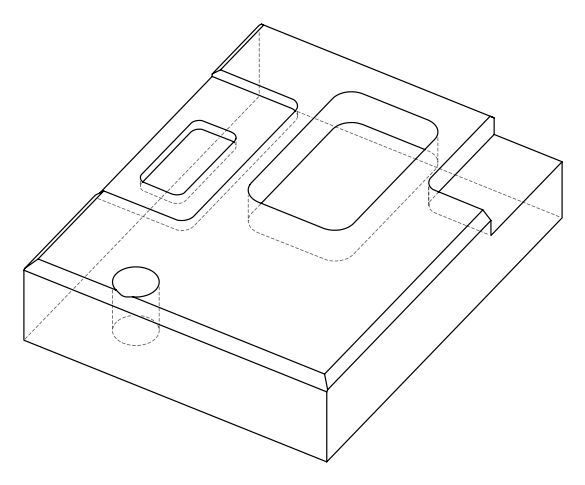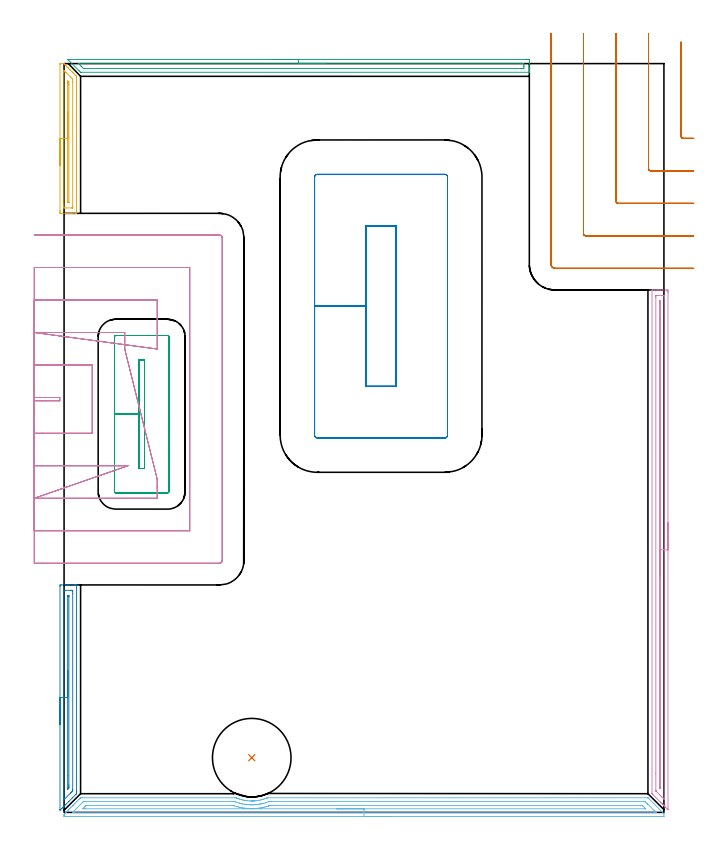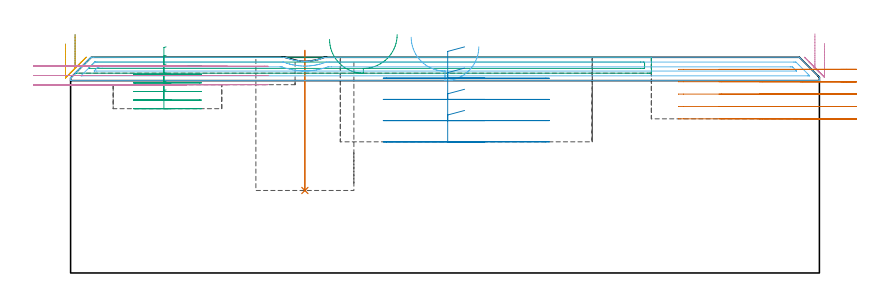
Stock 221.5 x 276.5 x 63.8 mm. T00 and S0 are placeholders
(PLAN: 10 operations, 5 tool changes, 38 min)
(1 INDEXABLE_INSERT_DRILL_BLIND_HOLE_FROM_SOLID | STEP1POCKET | UGT0302_008 | 0.17 min | 26010 mm3)
(2 AREA_MILL | FG_CHAMFER_SURFACE | UGT0205_001 | 2.08 min | 1638 mm3)
(3 AREA_MILL_1 | FG_CHAMFER_SURFACE_1 | UGT0205_001 | 2.87 min | 1935 mm3)
(4 AREA_MILL_2 | FG_CHAMFER_SURFACE_2 | UGT0205_001 | 4.69 min | 3424 mm3)
(5 AREA_MILL_3 | FG_CHAMFER_SURFACE_3 | UGT0205_001 | 1.44 min | 1053 mm3)
(6 AREA_MILL_4 | FG_CHAMFER_SURFACE_4 | UGT0205_001 | 5.38 min | 5094 mm3)
(7 MILL_CORNER_NOTCH_RECTANGULAR | CORNER_NOTCH_RECTANGULAR | UGT0201_008 | Follow Part, ap 4, ae 75% | 5.09 min | 75170 mm3)
(8 MILL_RECTANGULAR_POCKET | POCKET_RECTANGULAR_STRAIGHT | UGT0201_109 | Follow Part, ap 6.35, ae 75% | 4.2 min | 224517 mm3)
(9 MILL_RECTANGULAR_POCKET_1 | POCKET_RECTANGULAR_STRAIGHT_1 | NXT0201_011 | Follow Part, ap 3, ae 75% | 3.53 min | 33665 mm3)
(10 MILL_SLOT | SLOT_PARTIAL_RECTANGULAR | UGT0201_008 | Follow Part, ap 4, ae 75% | 8.53 min | 55433 mm3)
(TOOL UGT0302_008 | Indexable Insert Drill 29mm | D29 PA180 FL50 Z2)
(TOOL UGT0205_001 | Chamfer Mill 20 x 3 x 45 deg. | D20 FL50 Z2)
(TOOL UGT0201_008 | End Mill 16 mm | D16 FL32 Z4)
(TOOL UGT0201_109 | End Mill 25.4 mm | D25.4 FL25 Z2)
(TOOL NXT0201_011 | ENDMILL 12mm [2P460-1200-NA 1630] | D12 FL38 Z6)
(OP 1 INDEXABLE_INSERT_DRILL_BLIND_HOLE_FROM_SOLID)
G17 G21 G94 G90
T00 M6
G54
G17 G0 G90 X69.3 Y20.2 S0 M3
G43 Z73.8 H0
G94 G81 G98 Z24.4 F250. R65.8
G80
M5
M2
(OP 2 AREA_MILL)
G17 G21 G94 G90
T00 M6
G54
G17 G0 G90 X-1.5 Y32.4 S1061 M3
G43 Z73.8 H0
Z67.7
G94 G1 Y32.438 Z66.828 F250.
Y32.552 Z65.963
Y32.741 Z65.112
Y33.003 Z64.28
Y33.337 Z63.474
Y33.74 Z62.7
Y34.209 Z61.964
Y34.74 Z61.272
Y35.329 Z60.629
Y35.972 Z60.04
Y36.664 Z59.508
Y37.4 Z59.04
Y38.174 Z58.637
Y38.98 Z58.303
Y39.812 Z58.041
Y40.664 Z57.852
Y41.528 Z57.738
Y42.4 Z57.7
X-1.499 Y83.408 Z57.701
X-1.496 Y83.823 Z57.702
X-1.491 Y83.99 Z57.705
X-1.086 Y84. Z58.11
X0.671 Z59.866
X1.262 Z60.459
X1.55 Z60.747
X3.308 Z62.502
X3.884 Z63.083
X4.186 Z63.385
X4.33 Y83.999 Z63.529
X4.594 Y83.99 Z63.793
X4.6 Y83.854 Z63.8
Y7.632
X4.596 Y6.895 Z63.79
X4.441 Y6.741 Z63.64
X3.104 Y5.404 Z62.303
X1.767 Y4.066 Z60.966
X0.43 Y2.729 Z59.629
X-0.016 Y2.283 Z59.182
X-0.574 Y1.725 Z58.625
X-0.793 Y1.505 Z58.404
X-0.907 Y1.392 Z58.291
X-1.355 Y0.946 Z57.845
X-1.493 Y0.819 Z57.706
X-1.5 Y0.946 Z57.7
Y0.962
Y42.4
X-0.086 Z59.114
Y81.913
X-0.084 Y81.961 Z59.116
X-0.082 Y81.984 Z59.118
X-0.08 Y81.988 Z59.12
X-0.067 Y81.991 Z59.133
X0.303 Y81.999 Z59.503
X2.429 Z61.629
X2.942 Y81.996 Z62.142
X3.109 Y81.99 Z62.309
X3.179 Y81.966 Z62.379
X3.184 Y81.751 Z62.384
X3.185 Y81.625 Z62.385
X3.186 Y80.857 Z62.386
X3.185 Y8.524 Z62.385
X3.181 Y8.14 Z62.381
X3.179 Y7.953 Z62.379
X3.091 Y7.852 Z62.291
X2.88 Y7.632 Z62.08
X2.654 Y7.404 Z61.854
X2.429 Y7.178 Z61.629
X0.208 Y4.958 Z59.408
X0.068 Y4.818 Z59.268
X-0.002 Y4.75 Z59.198
X-0.07 Y4.687 Z59.13
X-0.078 Y4.681 Z59.122
X-0.08 Y4.72 Z59.12
X-0.084 Y4.833 Z59.116
X-0.085 Y4.958 Z59.115
X-0.086 Y5.446 Z59.114
Y42.4
X1.328 Z60.528
X1.329 Y79.842 Z60.529
X1.33 Y79.955 Z60.53
X1.332 Y79.981 Z60.532
X1.334 Y79.988 Z60.534
X1.344 Y79.992 Z60.544
X1.396 Y79.998 Z60.596
X1.55 Y79.999 Z60.75
X1.705 Y79.995 Z60.905
X1.749 Y79.991 Z60.949
X1.765 Y79.987 Z60.965
X1.767 Y79.976 Z60.967
X1.77 Y79.917 Z60.97
X1.771 Y79.842 Z60.971
X1.772 Y79.618 Z60.972
X1.771 Y10.082 Z60.971
X1.77 Y9.415 Z60.97
X1.768 Y9.194 Z60.968
X1.763 Y8.974 Z60.963
X1.55 Y8.755 Z60.75
X1.435 Y8.641 Z60.635
X1.339 Y8.55 Z60.539
X1.33 Y8.659 Z60.53
X1.329 Y8.68 Z60.529
X1.328 Y13.538 Z60.528
Y42.4
Y43.272 Z60.566
Y44.137 Z60.68
Y44.988 Z60.869
Y45.82 Z61.131
Y46.626 Z61.465
Y47.4 Z61.868
Y48.136 Z62.337
Y48.828 Z62.868
Y49.471 Z63.457
Y50.06 Z64.101
Y50.592 Z64.793
Y51.06 Z65.528
Y51.463 Z66.302
Y51.797 Z67.108
Y52.059 Z67.94
Y52.248 Z68.792
Y52.362 Z69.657
Y52.4 Z70.528
G0 Z73.8
M5
M2
(OP 3 AREA_MILL_1)
G17 G21 G94 G90
T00 M6
G54
G17 G0 G90 X76.6 Y278. S1061 M3
G43 Z73.8 H0
Z69.1
G94 G1 X76.638 Z68.229 F250.
X76.752 Z67.364
X76.941 Z66.512
X77.203 Z65.68
X77.537 Z64.874
X77.94 Z64.1
X78.408 Z63.364
X78.94 Z62.672
X79.529 Z62.029
X80.172 Z61.44
X80.864 Z60.909
X81.6 Z60.44
X82.374 Z60.037
X83.18 Z59.703
X84.012 Z59.441
X84.864 Z59.252
X85.728 Z59.138
X86.6 Z59.1
X170.648
X171.219 Y277.999 Z59.101
X171.782 Y277.993 Z59.103
X171.793 Y277.99 Z59.105
X171.8 Y277.43 Z59.665
Y276.811 Z60.286
Y276.54 Z60.557
Y274.76 Z62.335
Y274.217 Z62.882
Y273.87 Z63.229
Y273.647 Z63.451
X171.793 Y273.336 Z63.755
X171.79 Y273.303 Z63.788
X171.664 Y273.3 Z63.8
X6.435
X6.096 Y273.305 Z63.79
X5.579 Y273.82 Z63.279
X1.684 Y277.716 Z59.383
X1.527 Y277.875 Z59.222
X1.416 Y277.992 Z59.106
X1.521 Y277.997 Z59.103
X1.643 Y278. Z59.1
X1.684
X86.6
Y276.586 Z60.514
X168.547
X169.395 Y276.582 Z60.518
X169.437 Y276.579 Z60.521
X169.79 Y276.54 Z60.56
X169.797 Y276.181 Z60.919
X169.798 Y275.65 Z61.45
Y275.29 Z61.81
X169.79 Y274.76 Z62.34
X169.477 Y274.72 Z62.38
X169.437 Y274.718 Z62.382
X168.592 Y274.714 Z62.386
X168.547
X7.326 Y274.715 Z62.385
X7.28
X7.189 Y274.719 Z62.381
X7.138 Y274.723 Z62.377
X7.124 Y274.734 Z62.366
X7.093 Y274.76 Z62.34
X6.435 Y275.415 Z61.685
X6.2 Y275.65 Z61.45
X5.544 Y276.306 Z60.794
X5.313 Y276.54 Z60.56
X5.282 Y276.575 Z60.525
X5.28 Y276.577 Z60.523
X5.301 Y276.58 Z60.52
X5.361 Y276.584 Z60.516
X5.453 Y276.585 Z60.515
X5.498 Y276.586 Z60.514
X86.6
X87.472 Z60.552
X88.337 Z60.666
X89.188 Z60.855
X90.02 Z61.117
X90.826 Z61.451
X91.6 Z61.854
X92.336 Z62.323
X93.028 Z62.854
X93.671 Z63.443
X94.26 Z64.086
X94.792 Z64.779
X95.26 Z65.514
X95.663 Z66.288
X95.997 Z67.094
X96.259 Z67.926
X96.448 Z68.778
X96.562 Z69.643
X96.6 Z70.514
G0 Z73.8
M5
M2
(OP 4 AREA_MILL_2)
G17 G21 G94 G90
T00 M6
G54
G17 G0 G90 X223. Y106.95 S1061 M3
G43 Z73.8 H0
Z67.9
G94 G1 Y106.912 Z67.028 F250.
Y106.798 Z66.163
Y106.609 Z65.312
Y106.347 Z64.48
Y106.013 Z63.674
Y105.61 Z62.9
Y105.142 Z62.164
Y104.61 Z61.472
Y104.021 Z60.829
Y103.378 Z60.24
Y102.686 Z59.708
Y101.95 Z59.24
Y101.176 Z58.837
Y100.37 Z58.503
Y99.538 Z58.241
Y98.686 Z58.052
Y97.822 Z57.938
Y96.95 Z57.9
X222.999 Y1.105 Z57.901
X222.995 Y1.012 Z57.903
X222.992 Y1.009 Z57.906
X222.887 Y1.113 Z58.012
X222.857 Y1.143 Z58.042
X221.965 Y2.034 Z58.933
X221.796 Y2.202 Z59.099
X221.633 Y2.365 Z59.264
X221.519 Y2.48 Z59.379
X221.359 Y2.638 Z59.536
X221.206 Y2.793 Z59.692
X221.074 Y2.925 Z59.824
X220.923 Y3.075 Z59.972
X220.778 Y3.221 Z60.119
X220.628 Y3.371 Z60.27
X220.486 Y3.511 Z60.409
X220.351 Y3.648 Z60.547
X220.183 Y3.816 Z60.715
X217.431 Y6.568 Z63.467
X217.204 Y6.795 Z63.695
X217.115 Y6.887 Z63.783
X217.106 Y6.905 Z63.792
X217.1 Y6.935 Z63.8
Y192.757
X217.102 Y192.89 Z63.788
X217.203 Y192.897 Z63.689
X217.312 Y192.9 Z63.587
X217.991 Z62.909
X218.618 Z62.281
X219.177 Z61.719
X219.457 Z61.44
X220.05 Z60.847
X220.33 Z60.568
X220.923 Z59.971
X222.372 Z58.524
X222.669 Y192.896 Z58.227
X222.992 Y192.89 Z57.904
X222.996 Y192.646 Z57.902
X222.999 Y192.312 Z57.901
X223. Y191.973 Z57.9
Y96.95
X221.586 Z59.314
X221.585 Y5.368 Z59.315
X221.584 Y5.153 Z59.316
X221.581 Y4.972 Z59.319
X221.579 Y4.896 Z59.321
X221.54 Y4.922 Z59.36
X221.3 Y5.153 Z59.6
X220.923 Y5.527 Z59.977
X220.405 Y6.045 Z60.495
X218.624 Y7.827 Z62.276
X218.544 Y7.913 Z62.356
X218.524 Y7.938 Z62.376
X218.52 Y7.956 Z62.38
X218.517 Y7.996 Z62.383
X218.515 Y8.165 Z62.385
X218.514 Y14.365 Z62.386
Y190.315
X218.516 Y190.529 Z62.384
X218.52 Y190.867 Z62.38
X218.521 Y190.882 Z62.379
X218.533 Y190.89 Z62.367
X218.596 Y190.895 Z62.304
X218.693 Y190.898 Z62.207
X218.814 Y190.9 Z62.086
X219.177 Z61.723
X220.923 Z59.977
X221.434 Y190.899 Z59.466
X221.546 Y190.894 Z59.354
X221.567 Y190.89 Z59.333
X221.579 Y190.885 Z59.321
X221.581 Y190.862 Z59.319
X221.584 Y190.745 Z59.316
X221.585 Y190.529 Z59.315
X221.586 Y189.852 Z59.314
Y96.95
X220.172 Z60.728
X220.171 Y9.486 Z60.729
X220.169 Y9.361 Z60.731
X220.165 Y9.113 Z60.735
X220.15 Y8.761 Z60.75
X220.05 Y8.856 Z60.85
X219.96 Y8.948 Z60.94
X219.94 Y8.971 Z60.96
X219.936 Y9.072 Z60.964
X219.932 Y9.237 Z60.968
X219.929 Y9.485 Z60.971
Y9.609
Y187.979
X219.933 Y188.747 Z60.967
X219.934 Y188.865 Z60.966
X219.942 Y188.89 Z60.958
X219.975 Y188.894 Z60.925
X220.05 Y188.898 Z60.85
X220.1 Y188.897 Z60.8
X220.14 Y188.894 Z60.76
X220.161 Y188.891 Z60.739
X220.165 Y188.869 Z60.735
X220.169 Y188.747 Z60.731
X220.171 Y188.624 Z60.729
X220.172 Y187.856 Z60.728
Y182.174
Y96.95
Y96.078 Z60.766
Y95.214 Z60.88
Y94.362 Z61.069
Y93.53 Z61.331
Y92.724 Z61.665
Y91.95 Z62.068
Y91.214 Z62.537
Y90.522 Z63.068
Y89.879 Z63.657
Y89.29 Z64.301
Y88.758 Z64.993
Y88.29 Z65.728
Y87.887 Z66.502
Y87.553 Z67.308
Y87.291 Z68.14
Y87.102 Z68.992
Y86.988 Z69.857
Y86.95 Z70.728
G0 Z73.8
M5
M2
(OP 5 AREA_MILL_3)
G17 G21 G94 G90
T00 M6
G54
G17 G0 G90 X-1.5 Y238.85 S1061 M3
G43 Z73.8 H0
Z67.7
G94 G1 Y238.888 Z66.828 F250.
Y239.002 Z65.963
Y239.191 Z65.112
Y239.453 Z64.28
Y239.787 Z63.474
Y240.19 Z62.7
Y240.658 Z61.964
Y241.19 Z61.272
Y241.779 Z60.629
Y242.422 Z60.04
Y243.114 Z59.508
Y243.85 Z59.04
Y244.624 Z58.637
Y245.43 Z58.303
Y246.262 Z58.041
Y247.114 Z57.852
Y247.978 Z57.738
Y248.85 Z57.7
Y276.159
X-1.496 Y276.394 Z57.704
X-1.492 Y276.498 Z57.706
X-0.207 Y276.5 Z58.992
X-0.165 Y276.499 Z59.035
X-0.092 Y276.49 Z59.107
X0.018 Y276.382 Z59.217
X0.085 Y276.316 Z59.282
X0.155 Y276.246 Z59.354
X0.308 Y276.093 Z59.507
X0.378 Y276.023 Z59.575
X0.451 Y275.95 Z59.65
X0.597 Y275.803 Z59.796
X0.671 Y275.73 Z59.868
X1.306 Y275.094 Z60.506
X1.339 Y275.061 Z60.539
X1.55 Y274.852 Z60.746
X2.156 Y274.244 Z61.356
X2.228 Y274.173 Z61.427
X2.429 Y273.973 Z61.625
X3.007 Y273.393 Z62.207
X3.116 Y273.284 Z62.315
X3.308 Y273.094 Z62.504
X3.858 Y272.542 Z63.058
X4.449 Y271.951 Z63.647
X4.595 Y271.805 Z63.791
X4.6 Y271.507 Z63.8
Y221.306
X4.594 Y221.21 Z63.792
X4.402 Y221.2 Z63.601
X2.848 Z62.047
X2.429 Z61.625
X2.219 Z61.416
X1.55 Z60.747
X1.34 Z60.538
X0.671 Z59.865
X-1.086 Y221.201 Z58.109
X-1.31 Y221.204 Z57.885
X-1.491 Y221.209 Z57.705
X-1.494 Y221.338 Z57.702
X-1.499 Y221.75 Z57.701
X-1.5 Y222.169 Z57.7
Y248.85
X-0.086 Z59.114
X-0.085 Y273.284 Z59.115
X-0.079 Y273.955 Z59.121
X-0.078 Y274.016 Z59.122
X0.018 Y273.924 Z59.218
X0.232 Y273.714 Z59.432
X0.666 Y273.284 Z59.866
X2.438 Y271.512 Z61.638
X3.179 Y270.749 Z62.379
X3.186 Y269.73 Z62.386
X3.185 Y223.527 Z62.385
X3.184 Y223.336 Z62.384
X3.181 Y223.241 Z62.381
X3.179 Y223.222 Z62.379
X3.167 Y223.21 Z62.367
X3.076 Y223.207 Z62.276
X2.751 Y223.201 Z61.951
X0.671 Y223.2 Z59.871
X0.114 Y223.202 Z59.314
X-0.019 Y223.208 Z59.181
X-0.079 Y223.213 Z59.121
X-0.083 Y223.402 Z59.117
X-0.085 Y223.527 Z59.115
X-0.086 Y224.293 Z59.114
Y248.85
X1.328 Z60.528
X1.329 Y269.065 Z60.529
X1.331 Y269.73 Z60.531
X1.334 Y269.948 Z60.534
X1.341 Y270.148 Z60.541
X1.55 Y269.941 Z60.75
X1.759 Y269.73 Z60.959
X1.765 Y269.513 Z60.965
X1.77 Y268.842 Z60.97
X1.771 Y268.618 Z60.971
Y225.304
X1.77 Y225.249 Z60.97
X1.768 Y225.222 Z60.968
X1.766 Y225.214 Z60.966
X1.755 Y225.21 Z60.955
X1.651 Y225.202 Z60.851
X1.55 Y225.201 Z60.75
X1.447 Y225.203 Z60.647
X1.378 Y225.207 Z60.578
X1.335 Y225.212 Z60.535
X1.333 Y225.231 Z60.533
X1.331 Y225.304 Z60.531
X1.329 Y225.528 Z60.529
X1.328 Y248.85 Z60.528
Y249.722 Z60.566
Y250.586 Z60.68
Y251.438 Z60.869
Y252.27 Z61.132
Y253.076 Z61.465
Y253.85 Z61.868
Y254.586 Z62.337
Y255.278 Z62.868
Y255.921 Z63.457
Y256.51 Z64.101
Y257.042 Z64.793
Y257.51 Z65.528
Y257.913 Z66.302
Y258.247 Z67.108
Y258.509 Z67.94
Y258.698 Z68.792
Y258.812 Z69.657
Y258.85 Z70.528
G0 Z73.8
M5
M2
(OP 6 AREA_MILL_4)
G17 G21 G94 G90
T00 M6
G54
G17 G0 G90 X120.75 Y-1.5 S1061 M3
G43 Z73.8 H0
Z66.9
G94 G1 X120.712 Z66.028 F250.
X120.598 Z65.164
X120.409 Z64.312
X120.147 Z63.48
X119.813 Z62.674
X119.41 Z61.9
X118.942 Z61.164
X118.41 Z60.472
X117.821 Z59.829
X117.178 Z59.24
X116.486 Z58.708
X115.75 Z58.24
X114.976 Z57.837
X114.17 Z57.503
X113.338 Z57.241
X112.486 Z57.052
X111.622 Z56.938
X110.75 Z56.9
X0.152
X0.025 Y-1.495 Z56.904
X0.01 Y-1.493 Z56.906
X0. Y-1.397 Z57.002
Y-1.118 Z57.281
X0.001 Y-0.977 Z57.422
X0.01 Y-0.698 Z57.701
X0.026 Y-0.68 Z57.719
X0.152 Y-0.548 Z57.85
X0.598 Y-0.1 Z58.296
X0.749 Y0.051 Z58.446
X1.041 Y0.341 Z58.741
X1.625 Y0.927 Z59.323
X1.989 Y1.289 Z59.689
X2.502 Y1.804 Z60.201
X3.088 Y2.388 Z60.788
X3.274 Y2.575 Z60.973
X3.379 Y2.68 Z61.078
X3.965 Y3.265 Z61.665
X4.612 Y3.912 Z62.311
X5.504 Y4.804 Z63.203
X5.95 Y5.25 Z63.648
X6.094 Y5.396 Z63.79
X6.841 Y5.4 Z63.8
X63.032
X63.521 Y5.401 Z63.78
X63.696 Y5.333 Z63.726
X63.698
X63.962 Y5.224 Z63.62
X64.407 Y5.058 Z63.453
X64.52 Y5.018 Z63.416
X64.854 Y4.904 Z63.302
X65.325 Y4.757 Z63.156
X65.745 Y4.648 Z63.047
X66.19 Y4.544 Z62.942
X66.6 Y4.465 Z62.86
X66.636 Y4.458 Z62.853
X66.786 Y4.433 Z62.831
X66.912 Y4.414 Z62.812
X67.492 Y4.327 Z62.719
X67.527 Y4.322 Z62.714
X68.418 Y4.238 Z62.631
X69.031 Y4.206 Z62.605
X69.127 Y4.205 Z62.604
X69.31 Y4.204 Z62.598
X69.535 Y4.209 Z62.599
X69.588 Y4.21 Z62.601
X69.644 Z62.604
X69.809 Y4.217 Z62.613
X69.813
X70.168 Y4.235 Z62.627
X70.201 Y4.236 Z62.629
X70.647 Y4.268 Z62.664
X71.092 Y4.322 Z62.714
X71.852 Y4.441 Z62.839
X71.952 Y4.459 Z62.853
X71.983 Y4.463 Z62.858
X72.693 Y4.616 Z63.015
X72.874 Y4.655 Z63.055
X73.275 Y4.757 Z63.155
X73.541 Y4.84 Z63.238
X73.766 Y4.91 Z63.308
X74.212 Y5.064 Z63.461
X74.657 Y5.232 Z63.627
X74.915 Y5.335 Z63.734
X75.026 Y5.376 Z63.775
X75.076 Y5.393 Z63.793
X75.519 Y5.4 Z63.8
X215.551
X215.594 Y5.395 Z63.791
X215.626 Y5.372 Z63.77
X215.897 Y5.103 Z63.503
X221.458 Y-0.458 Z57.94
X221.49 Y-0.501 Z57.896
X221.5 Y-0.54 Z57.858
Y-1.398 Z57.001
X221.49 Y-1.494 Z56.905
X221.474 Y-1.5 Z56.9
X110.75
Y-0.086 Z58.314
X3.633 Y-0.085 Z58.315
X3.274 Y-0.083 Z58.317
X3.109 Y-0.079 Z58.321
X3.085 Y-0.075 Z58.325
X3.093 Y-0.063 Z58.337
X3.113 Y-0.04 Z58.36
X3.274 Y0.124 Z58.524
X6.841 Y3.691 Z62.091
X7.071 Y3.916 Z62.316
X7.118 Y3.959 Z62.359
X7.142 Y3.979 Z62.379
X7.184 Y3.98 Z62.38
X7.367 Y3.983 Z62.383
X7.733 Y3.985 Z62.385
X7.892 Y3.986 Z62.386
X62.666 Y3.985 Z62.385
X62.849 Y3.984 Z62.384
X62.94 Y3.982 Z62.382
X62.984 Y3.979 Z62.379
X63.032 Y3.964 Z62.364
X63.312 Y3.867 Z62.267
X63.924 Y3.656 Z62.056
X64.095 Y3.601 Z62.001
X64.746 Y3.402 Z61.802
X64.816 Y3.383 Z61.783
X64.869 Y3.369 Z61.769
X65.292 Y3.265 Z61.665
X65.708 Y3.174 Z61.574
X65.825 Y3.15 Z61.55
X66.6 Y3.019 Z61.419
X66.899 Y2.971 Z61.371
X67.223 Y2.927 Z61.327
X67.492 Y2.9 Z61.3
X67.902 Y2.862 Z61.262
X68.384 Y2.826 Z61.226
X68.853 Y2.803 Z61.203
X69.276 Y2.794 Z61.194
X69.747 Y2.802 Z61.202
X70.168 Y2.821 Z61.221
X70.593 Y2.847 Z61.247
X71.06 Y2.888 Z61.288
X71.402 Y2.928 Z61.328
X71.952 Y3.01 Z61.41
X72.175 Y3.045 Z61.445
X72.483 Y3.099 Z61.499
X72.843 Y3.17 Z61.57
X72.923 Y3.186 Z61.586
X73.283 Y3.265 Z61.665
X73.687 Y3.361 Z61.761
X73.735 Y3.374 Z61.774
X74.338 Y3.549 Z61.949
X74.627 Y3.64 Z62.04
X75.602 Y3.976 Z62.376
X75.684 Y3.979 Z62.379
X76.411 Y3.985 Z62.385
X76.57 Y3.986 Z62.386
X213.925 Y3.985 Z62.385
X214.292 Y3.983 Z62.383
X214.475 Y3.979 Z62.379
X214.562 Y3.976 Z62.376
X214.659 Y3.886 Z62.286
X215.285 Y3.265 Z61.665
X215.55 Y3. Z61.4
X217.915 Y0.635 Z59.035
X218.226 Y0.324 Z58.724
X218.567 Y-0.021 Z58.379
X218.601 Y-0.059 Z58.341
X218.616 Y-0.078 Z58.322
X218.605 Y-0.08 Z58.32
X218.48 Y-0.083 Z58.317
X218.226 Y-0.085 Z58.315
X218.068 Y-0.086 Z58.314
X110.75
Y1.328 Z59.728
X7.733 Y1.329 Z59.729
X7.023 Y1.333 Z59.733
X7.005 Y1.335 Z59.735
X6.983 Y1.372 Z59.772
X7.118 Y1.512 Z59.912
X7.42 Y1.819 Z60.219
X7.733 Y2.134 Z60.534
X7.862 Y2.262 Z60.662
X7.99 Y2.388 Z60.788
X8.119 Y2.511 Z60.911
X8.165 Y2.554 Z60.954
X8.253 Y2.565 Z60.965
X8.442 Y2.569 Z60.969
X8.625 Y2.57 Z60.97
X9.331 Y2.571 Z60.971
X61.954
X62.14 Y2.57 Z60.97
X62.327 Y2.568 Z60.968
X62.45 Y2.565 Z60.965
X62.525 Y2.555 Z60.955
X62.593 Y2.533 Z60.933
X63.039 Y2.382 Z60.782
X63.924 Y2.118 Z60.518
X64.303 Y2.016 Z60.416
X64.816 Y1.894 Z60.294
X65.454 Y1.761 Z60.161
X65.708 Y1.716 Z60.116
X66.533 Y1.578 Z59.978
X66.6 Y1.568 Z59.968
X67.03 Y1.512 Z59.912
X67.492 Y1.468 Z59.868
X67.54 Y1.464 Z59.864
X67.876 Y1.44 Z59.84
X68.384 Y1.404 Z59.804
X68.5 Y1.398 Z59.798
X68.665 Y1.392 Z59.792
X69.276 Y1.379 Z59.779
X69.413 Y1.377 Z59.777
X69.554 Y1.38 Z59.78
X70.168 Y1.4 Z59.8
X70.277 Y1.404 Z59.804
X70.598 Y1.425 Z59.825
X71.06 Y1.457 Z59.857
X71.111 Y1.462 Z59.862
X71.606 Y1.512 Z59.912
X71.91 Y1.553 Z59.953
X71.952 Y1.559 Z59.959
X72.676 Y1.676 Z60.076
X72.843 Y1.706 Z60.106
X73.42 Y1.821 Z60.221
X73.735 Y1.889 Z60.289
X74.147 Y1.984 Z60.384
X74.627 Y2.107 Z60.507
X74.849 Y2.17 Z60.57
X75.519 Y2.368 Z60.768
X75.535 Y2.373 Z60.773
X76.068 Y2.551 Z60.951
X76.231 Y2.565 Z60.965
X76.411 Y2.567 Z60.967
X77.117 Y2.571 Z60.971
X212.875
X213.061 Y2.57 Z60.97
X213.434 Y2.564 Z60.964
X213.527 Y2.562 Z60.962
X213.553 Y2.54 Z60.94
X213.607 Y2.49 Z60.89
X213.712 Y2.388 Z60.788
X213.767 Y2.334 Z60.734
X214.589 Y1.512 Z59.912
X214.659 Y1.441 Z59.841
X214.747 Y1.342 Z59.742
X214.753 Y1.333 Z59.733
X214.751 Y1.331 Z59.731
X214.74 Y1.329 Z59.729
X110.75 Y1.328 Z59.728
X109.878 Z59.767
X109.014 Z59.88
X108.162 Z60.069
X107.33 Z60.332
X106.524 Z60.665
X105.75 Z61.068
X105.014 Z61.537
X104.322 Z62.068
X103.679 Z62.657
X103.09 Z63.301
X102.558 Z63.993
X102.09 Z64.728
X101.687 Z65.502
X101.353 Z66.308
X101.091 Z67.14
X100.902 Z67.992
X100.788 Z68.857
X100.75 Z69.728
G0 Z73.8
M5
M2
(OP 7 MILL_CORNER_NOTCH_RECTANGULAR)
G17 G21 G94 G90
T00 M6
G54
G17 G0 G90 X227.8 Y284.431 S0 M3
G43 Z73.879 H0
Z60.223
G94 G1 Y281.431 F250.
Y249.696 F500.
G3 X228.596 Y248.9 R0.8
G1 X229.5
X232.5 F250.
G0 Z73.879
X215.8 Y287.5
Z60.223
G1 Y284.5
Y237.696 F500.
G3 X216.596 Y236.9 R0.8
G1 X229.5
X232.5 F250.
G0 Z73.879
X203.8 Y287.5
Z60.223
G1 Y284.5
Y225.696 F500.
G3 X204.596 Y224.9 R0.8
G1 X229.5
X232.5 F250.
G0 Z73.879
X191.8 Y287.5
Z60.223
G1 Y284.5
Y213.696 F500.
G3 X192.596 Y212.9 R0.8
G1 X229.5
X232.5 F250.
G0 Z73.879
X179.8 Y287.5
Z60.223
G1 Y284.5
Y202.4 F500.
G3 X181.3 Y200.9 R1.5
G1 X229.5
X232.5 F250.
G0 Z73.879
X227.8 Y284.431
Z56.568
G1 Y281.431
Y249.696 F500.
G3 X228.596 Y248.9 R0.8
G1 X229.5
X232.5 F250.
G0 Z73.879
X215.8 Y287.5
Z56.568
G1 Y284.5
Y237.696 F500.
G3 X216.596 Y236.9 R0.8
G1 X229.5
X232.5 F250.
G0 Z73.879
X203.8 Y287.5
Z56.568
G1 Y284.5
Y225.696 F500.
G3 X204.596 Y224.9 R0.8
G1 X229.5
X232.5 F250.
G0 Z73.879
X191.8 Y287.5
Z56.568
G1 Y284.5
Y213.696 F500.
G3 X192.596 Y212.9 R0.8
G1 X229.5
X232.5 F250.
G0 Z73.879
X179.8 Y287.5
Z56.568
G1 Y284.5
Y202.4 F500.
G3 X181.3 Y200.9 R1.5
G1 X229.5
X232.5 F250.
G0 Z73.879
X227.8 Y284.431
Z52.912
G1 Y281.431
Y249.696 F500.
G3 X228.596 Y248.9 R0.8
G1 X229.5
X232.5 F250.
G0 Z73.879
X215.8 Y287.5
Z52.912
G1 Y284.5
Y237.696 F500.
G3 X216.596 Y236.9 R0.8
G1 X229.5
X232.5 F250.
G0 Z73.879
X203.8 Y287.5
Z52.912
G1 Y284.5
Y225.696 F500.
G3 X204.596 Y224.9 R0.8
G1 X229.5
X232.5 F250.
G0 Z73.879
X191.8 Y287.5
Z52.912
G1 Y284.5
Y213.696 F500.
G3 X192.596 Y212.9 R0.8
G1 X229.5
X232.5 F250.
G0 Z73.879
X179.8 Y287.5
Z52.912
G1 Y284.5
Y202.4 F500.
G3 X181.3 Y200.9 R1.5
G1 X229.5
X232.5 F250.
G0 Z73.879
X227.8 Y284.431
Z49.256
G1 Y281.431
Y249.696 F500.
G3 X228.596 Y248.9 R0.8
G1 X229.5
X232.5 F250.
G0 Z73.879
X215.8 Y287.5
Z49.256
G1 Y284.5
Y237.696 F500.
G3 X216.596 Y236.9 R0.8
G1 X229.5
X232.5 F250.
G0 Z73.879
X203.8 Y287.5
Z49.256
G1 Y284.5
Y225.696 F500.
G3 X204.596 Y224.9 R0.8
G1 X229.5
X232.5 F250.
G0 Z73.879
X191.8 Y287.5
Z49.256
G1 Y284.5
Y213.696 F500.
G3 X192.596 Y212.9 R0.8
G1 X229.5
X232.5 F250.
G0 Z73.879
X179.8 Y287.5
Z49.256
G1 Y284.5
Y202.4 F500.
G3 X181.3 Y200.9 R1.5
G1 X229.5
X232.5 F250.
G0 Z73.879
X227.8 Y284.431
Z45.6
G1 Y281.431
Y249.696 F500.
G3 X228.596 Y248.9 R0.8
G1 X229.5
X232.5 F250.
G0 Z73.879
X215.8 Y287.5
Z45.6
G1 Y284.5
Y237.696 F500.
G3 X216.596 Y236.9 R0.8
G1 X229.5
X232.5 F250.
G0 Z73.879
X203.8 Y287.5
Z45.6
G1 Y284.5
Y225.696 F500.
G3 X204.596 Y224.9 R0.8
G1 X229.5
X232.5 F250.
G0 Z73.879
X191.8 Y287.5
Z45.6
G1 Y284.5
Y213.696 F500.
G3 X192.596 Y212.9 R0.8
G1 X229.5
X232.5 F250.
G0 Z73.879
X179.8 Y287.5
Z45.6
G1 Y284.5
Y202.4 F500.
G3 X181.3 Y200.9 R1.5
G1 X229.5
X232.5 F250.
G0 Z73.879
M5
M2
(OP 8 MILL_RECTANGULAR_POCKET)
G17 G21 G94 G90
T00 M6
G54
G17 G0 G90 X116.545 Y216.55 S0 M3
G43 Z73.879 H0
Z66.879
G94 G1 X111.55 Z65.541 F250.
Y186.95 Z57.609
Y157.35 F500.
X122.55
Y216.55
X111.55
Y186.95
X92.5
Y139.3
G3 X93.5 Y138.3 R1.
G1 X140.6
G3 X141.6 Y139.3 R1.
G1 Y234.6
G3 X140.6 Y235.6 R1.
G1 X93.5
G3 X92.5 Y234.6 R1.
G1 Y186.95
Y185.95
G0 X116.545 Y216.55 Z60.609
G1 X111.55 Z59.271 F250.
Y186.95 Z51.34
Y157.35 F500.
X122.55
Y216.55
X111.55
Y186.95
X92.5
Y139.3
G3 X93.5 Y138.3 R1.
G1 X140.6
G3 X141.6 Y139.3 R1.
G1 Y234.6
G3 X140.6 Y235.6 R1.
G1 X93.5
G3 X92.5 Y234.6 R1.
G1 Y186.95
Y185.95
G0 X116.545 Y216.55 Z54.34
G1 X111.55 Z53.001 F250.
Y186.95 Z45.07
Y157.35 F500.
X122.55
Y216.55
X111.55
Y186.95
X92.5
Y139.3
G3 X93.5 Y138.3 R1.
G1 X140.6
G3 X141.6 Y139.3 R1.
G1 Y234.6
G3 X140.6 Y235.6 R1.
G1 X93.5
G3 X92.5 Y234.6 R1.
G1 Y186.95
Y185.95
G0 X116.545 Y216.55 Z48.07
G1 X111.55 Z46.731 F250.
Y186.95 Z38.8
Y157.35 F500.
X122.55
Y216.55
X111.55
Y186.95
X92.5
Y139.3
G3 X93.5 Y138.3 R1.
G1 X140.6
G3 X141.6 Y139.3 R1.
G1 Y234.6
G3 X140.6 Y235.6 R1.
G1 X93.5
G3 X92.5 Y234.6 R1.
G1 Y186.95
Y185.95
G0 Z73.879
M5
M2
(OP 9 MILL_RECTANGULAR_POCKET_1)
G17 G21 G94 G90
T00 M6
G54
G17 G0 G90 X28.25 Y167.1 S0 M3
G43 Z73.879 H1
Z66.879
G94 G1 X27.6 Z66.705 F250.
Y147.05 Z61.333
Y127. F500.
X29.7
Y167.1
X27.6
Y147.05
X18.6
Y118.5
G3 X19.1 Y118. R0.5
G1 X38.2
G3 X38.7 Y118.5 R0.5
G1 Y175.6
G3 X38.2 Y176.1 R0.5
G1 X19.1
G3 X18.6 Y175.6 R0.5
G1 Y147.05
Y146.05
G0 X28.25 Y167.1 Z64.333
G1 X27.6 Z64.159 F250.
Y147.05 Z58.786
Y127. F500.
X29.7
Y167.1
X27.6
Y147.05
X18.6
Y118.5
G3 X19.1 Y118. R0.5
G1 X38.2
G3 X38.7 Y118.5 R0.5
G1 Y175.6
G3 X38.2 Y176.1 R0.5
G1 X19.1
G3 X18.6 Y175.6 R0.5
G1 Y147.05
Y146.05
G0 X28.25 Y167.1 Z61.786
G1 X27.6 Z61.612 F250.
Y147.05 Z56.24
Y127. F500.
X29.7
Y167.1
X27.6
Y147.05
X18.6
Y118.5
G3 X19.1 Y118. R0.5
G1 X38.2
G3 X38.7 Y118.5 R0.5
G1 Y175.6
G3 X38.2 Y176.1 R0.5
G1 X19.1
G3 X18.6 Y175.6 R0.5
G1 Y147.05
Y146.05
G0 X28.25 Y167.1 Z59.24
G1 X27.6 Z59.065 F250.
Y147.05 Z53.693
Y127. F500.
X29.7
Y167.1
X27.6
Y147.05
X18.6
Y118.5
G3 X19.1 Y118. R0.5
G1 X38.2
G3 X38.7 Y118.5 R0.5
G1 Y175.6
G3 X38.2 Y176.1 R0.5
G1 X19.1
G3 X18.6 Y175.6 R0.5
G1 Y147.05
Y146.05
G0 X28.25 Y167.1 Z56.693
G1 X27.6 Z56.519 F250.
Y147.05 Z51.147
Y127. F500.
X29.7
Y167.1
X27.6
Y147.05
X18.6
Y118.5
G3 X19.1 Y118. R0.5
G1 X38.2
G3 X38.7 Y118.5 R0.5
G1 Y175.6
G3 X38.2 Y176.1 R0.5
G1 X19.1
G3 X18.6 Y175.6 R0.5
G1 Y147.05
Y146.05
G0 X28.25 Y167.1 Z54.147
G1 X27.6 Z53.972 F250.
Y147.05 Z48.6
Y127. F500.
X29.7
Y167.1
X27.6
Y147.05
X18.6
Y118.5
G3 X19.1 Y118. R0.5
G1 X38.2
G3 X38.7 Y118.5 R0.5
G1 Y175.6
G3 X38.2 Y176.1 R0.5
G1 X19.1
G3 X18.6 Y175.6 R0.5
G1 Y147.05
Y146.05
G0 Z73.879
M5
M2
(OP 10 MILL_SLOT)
G17 G21 G94 G90
T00 M6
G54
G17 G0 G90 X-11. Y152. S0 M3
G43 Z73.879 H0
Z61.153
G94 G1 X-8. F250.
X-1.6 F500.
Y153.2
X-8.
X-11. F250.
Y140.
X-8.
X10.4 F500.
Y165.2
X-8.
X-11. F250.
Y128.
X-8.
X20.6 F500.
X23.6 F250.
X-11. Y116. F500.
X-8. F250.
X34.4 F500.
Y120.
Y123. F250.
X22.4 Y171.1 F500.
Y174.1 F250.
Y177.2 F500.
X-8.
X-11. F250.
X34.4 Y171.1 F500.
Y174.1 F250.
Y189.2 F500.
X-8.
X-11. F250.
Y104.
X-8.
X46.4 F500.
Y201.2
X-8.
X-11. F250.
Y92.
X-8.
X57.4 F500.
G3 X58.4 Y93. R1.
G1 Y212.2
G3 X57.4 Y213.2 R1.
G1 X-8.
X-11. F250.
G0 Y152. Z58.426
G1 X-8.
X-1.6 F500.
Y153.2
X-8.
X-11. F250.
Y140.
X-8.
X10.4 F500.
Y165.2
X-8.
X-11. F250.
Y128.
X-8.
X20.6 F500.
X23.6 F250.
X-11. Y116. F500.
X-8. F250.
X34.4 F500.
Y120.
Y123. F250.
X22.4 Y171.1 F500.
Y174.1 F250.
Y177.2 F500.
X-8.
X-11. F250.
X34.4 Y171.1 F500.
Y174.1 F250.
Y189.2 F500.
X-8.
X-11. F250.
Y104.
X-8.
X46.4 F500.
Y201.2
X-8.
X-11. F250.
Y92.
X-8.
X57.4 F500.
G3 X58.4 Y93. R1.
G1 Y212.2
G3 X57.4 Y213.2 R1.
G1 X-8.
X-11. F250.
G0 Y152. Z55.7
G1 X-8.
X-1.6 F500.
Y153.2
X-8.
X-11. F250.
Y140.
X-8.
X10.4 F500.
Y165.2
X-8.
X-11. F250.
Y128.
X-8.
X20.6 F500.
X23.6 F250.
X-11. Y116. F500.
X-8. F250.
X34.4 F500.
Y120.
Y123. F250.
X22.4 Y171.1 F500.
Y174.1 F250.
Y177.2 F500.
X-8.
X-11. F250.
X34.4 Y171.1 F500.
Y174.1 F250.
Y189.2 F500.
X-8.
X-11. F250.
Y104.
X-8.
X46.4 F500.
Y201.2
X-8.
X-11. F250.
Y92.
X-8.
X57.4 F500.
G3 X58.4 Y93. R1.
G1 Y212.2
G3 X57.4 Y213.2 R1.
G1 X-8.
X-11. F250.
G0 Z73.879
M5
M2
